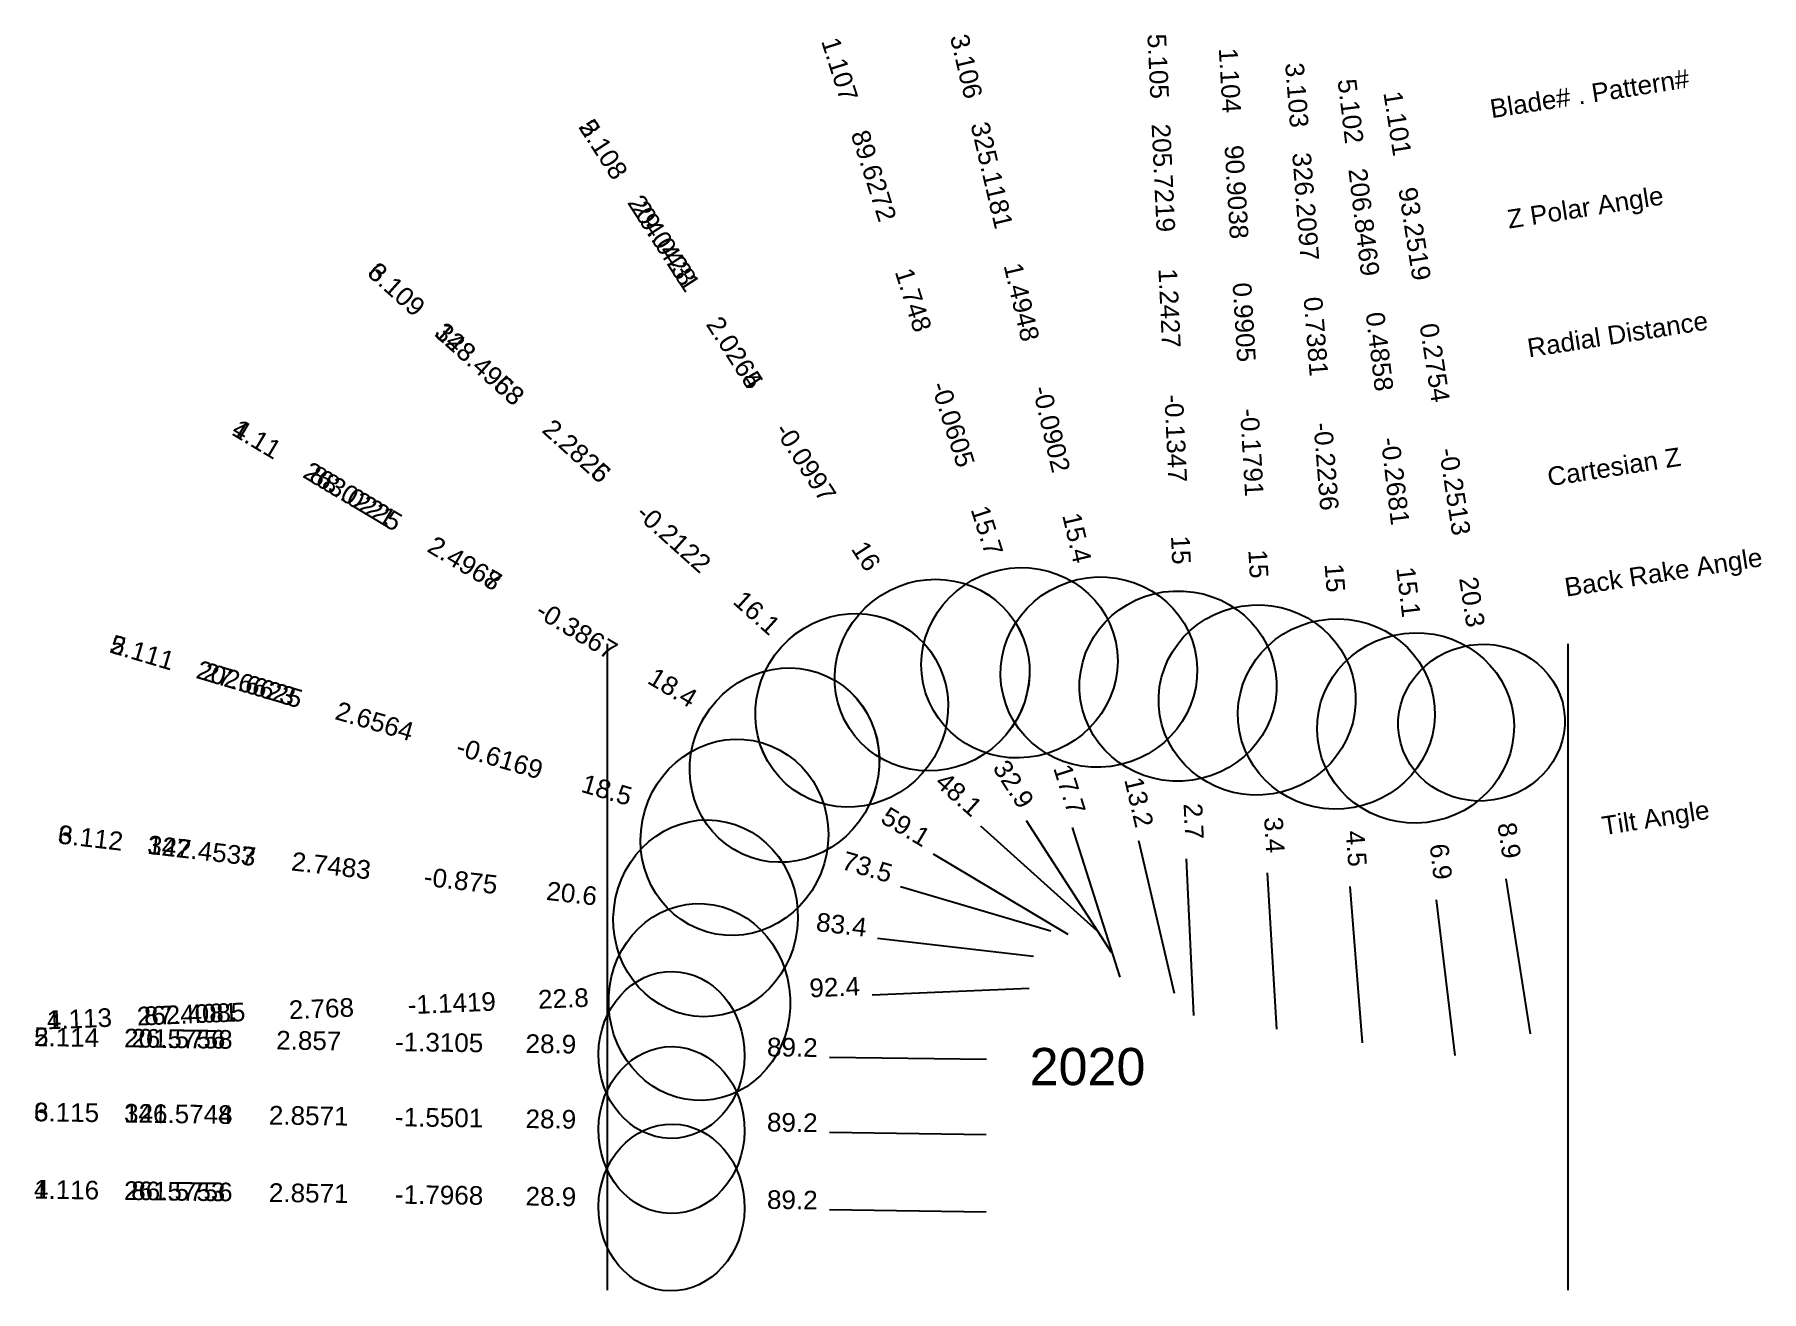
# Model space of a CAD drawing. Header units: inches. Extents: x 31.11 to 36.62, y 15.94 to 19.94.
import ezdxf
from ezdxf.enums import TextEntityAlignment as Align

# ---------------------------------------------------------------- set-up
doc = ezdxf.new("R2010")
doc.units = ezdxf.units.IN
doc.header["$MEASUREMENT"] = 0
for name, color, linetype, true_color in [('Blade_1', 30, 'Continuous', 0xff7f00), ('Blade_2', 7, 'Continuous', 0xcccc00), ('Blade_3', 7, 'Continuous', 0x00cc00), ('Blade_4', 7, 'Continuous', 0x00cccc), ('Blade_5', 7, 'Continuous', 0x0066cc), ('Blade_6', 190, 'Continuous', 0x7f00ff)]:
    doc.layers.add(name, color=color, linetype=linetype, true_color=true_color)
doc.styles.get("Standard").update_dxf_attribs({"font": 'arial.ttf'})

msp = doc.modelspace()

# ---------------------------------------------------------------- linework, layer by layer
for p, q in [((32.9375, 18), (32.9375, 15.9399)), ((36, 18), (36, 15.9399))]:
    msp.add_line(p, q)
at = {"layer": 'Blade_1'}
for p, q in [((34.4197, 17.4141), (34.5717, 16.9378)), ((33.9766, 17.3304), (34.4058, 17.0739)), ((35.0419, 17.2704), (35.0713, 16.7712)), ((35.8021, 17.2512), (35.8791, 16.7572)), ((33.783, 16.8812), (34.2825, 16.9022)), ((33.6463, 16.1962), (34.1463, 16.1892))]:
    msp.add_line(p, q, dxfattribs=at)
for centre, major_axis, ratio in [((34.252, 17.9395), (0.2991, 0.0955), 0.962688), ((35.0095, 17.8209), (0.3135, 0.0185), 0.965806), ((35.7246, 17.7487), (0.2628, 0.041), 0.938179), ((33.5032, 17.6133), (0.1611, 0.2695), 0.948668), ((33.232, 16.8581), (-0.0132, 0.3137), 0.922085), ((33.1429, 16.2032), (0.0037, 0.266), 0.875257)]:
    msp.add_ellipse(centre, major_axis=major_axis, ratio=ratio, dxfattribs=at)
at = {"layer": 'Blade_2'}
for p, q in [((34.2728, 17.4371), (34.5442, 17.0171)), ((33.8725, 17.2266), (34.3519, 17.0847)), ((33.6465, 16.6825), (34.1464, 16.6755))]:
    msp.add_line(p, q, dxfattribs=at)
for centre, major_axis, ratio in [((33.9736, 17.9003), (0.2637, 0.1704), 0.961416), ((33.3436, 17.3831), (0.0891, 0.3011), 0.948564), ((33.143, 16.6895), (0.0037, 0.266), 0.875255)]:
    msp.add_ellipse(centre, major_axis=major_axis, ratio=ratio, dxfattribs=at)
at = {"layer": 'Blade_3'}
for p, q in [((34.1278, 17.4194), (34.4998, 17.0853)), ((34.6311, 17.3729), (34.7453, 16.8861)), ((35.3052, 17.2266), (35.3445, 16.7281)), ((33.7995, 17.0616), (34.2962, 17.0042)), ((33.6463, 16.4429), (34.1463, 16.4359))]:
    msp.add_line(p, q, dxfattribs=at)
for centre, major_axis, ratio in [((34.5052, 17.9098), (0.3057, 0.0717), 0.964142), ((33.7174, 17.7878), (0.2098, 0.2337), 0.96055), ((35.2619, 17.7764), (0.313, 0.0247), 0.965711), ((33.2517, 17.125), (0.0361, 0.3119), 0.936024), ((33.1429, 16.4499), (0.0037, 0.266), 0.875264)]:
    msp.add_ellipse(centre, major_axis=major_axis, ratio=ratio, dxfattribs=at)
at = {"layer": 'Blade_4'}
for p, q in [((33.9767, 17.3304), (34.4059, 17.0739)), ((33.783, 16.8812), (34.2826, 16.9022)), ((33.6464, 16.1962), (34.1463, 16.1892))]:
    msp.add_line(p, q, dxfattribs=at)
for centre, major_axis, ratio in [((33.5033, 17.6133), (0.1611, 0.2695), 0.948666), ((33.232, 16.8581), (-0.0132, 0.3137), 0.922083), ((33.1429, 16.2032), (0.0037, 0.266), 0.875254)]:
    msp.add_ellipse(centre, major_axis=major_axis, ratio=ratio, dxfattribs=at)
at = {"layer": 'Blade_5'}
for p, q in [((34.2728, 17.4371), (34.5442, 17.0171)), ((34.7832, 17.3144), (34.8067, 16.815)), ((33.8725, 17.2266), (34.3519, 17.0848)), ((35.58, 17.1843), (35.6397, 16.6879)), ((33.6465, 16.6825), (34.1464, 16.6755))]:
    msp.add_line(p, q, dxfattribs=at)
for centre, major_axis, ratio in [((33.9735, 17.9003), (0.2637, 0.1704), 0.961415), ((34.7573, 17.8653), (0.3137, 0.0147), 0.965849), ((35.5142, 17.7319), (0.3118, 0.0375), 0.965424), ((33.3436, 17.3831), (0.0891, 0.3011), 0.948562), ((33.143, 16.6895), (0.0037, 0.266), 0.875253)]:
    msp.add_ellipse(centre, major_axis=major_axis, ratio=ratio, dxfattribs=at)
at = {"layer": 'Blade_6'}
for p, q in [((34.1278, 17.4194), (34.4999, 17.0854)), ((33.7996, 17.0616), (34.2963, 17.0042)), ((33.6464, 16.4429), (34.1463, 16.4359))]:
    msp.add_line(p, q, dxfattribs=at)
for centre, major_axis, ratio in [((33.7175, 17.7878), (0.2098, 0.2337), 0.960548), ((33.2517, 17.125), (0.0361, 0.3119), 0.936022), ((33.1429, 16.4499), (0.0037, 0.266), 0.875261)]:
    msp.add_ellipse(centre, major_axis=major_axis, ratio=ratio, dxfattribs=at)

# ---------------------------------------------------------------- texts
for s, height, p in [('Blade# . Pattern#', 0.059375, (35.7522, 19.7048)), ('Z Polar Angle', 0.059375, (35.807, 19.3528)), ('Radial Distance', 0.059375, (35.871, 18.9421)), ('Cartesian Z', 0.059375, (35.935, 18.5314)), ('Back Rake Angle', 0.059375, (35.9899, 18.1794)), ('Tilt Angle', 0.05937, (36.1084, 17.4191))]:
    msp.add_text(s, height=height, rotation=8.8586).set_placement(p, align=Align.MIDDLE_LEFT)
msp.add_text('2020', height=0.11875).set_placement((34.4688, 16.6524), align=Align.MIDDLE_CENTER)
at = {"layer": 'Blade_1'}
for s, rotation, p in [('1.107', 287.7017, (33.651, 19.8224)), ('1.104', 273.3692, (34.8933, 19.794)), ('1.101', 278.8586, (35.4276, 19.6542)), ('89.6272', 287.7017, (33.7593, 19.483)), ('90.9038', 273.3692, (34.9143, 19.4383)), ('93.2519', 278.8586, (35.4824, 19.3022)), ('1.748', 287.7017, (33.8857, 19.0871)), ('0.9905', 273.3692, (34.9387, 19.0234)), ('0.2754', 278.8586, (35.5464, 18.8915)), ('-0.0605', 287.7017, (34.0121, 18.6911)), ('-0.1791', 273.3692, (34.9631, 18.6085)), ('1.11', 329.139, (31.8066, 18.6272)), ('-0.2513', 278.8586, (35.6104, 18.4809)), ('88.0221', 329.139, (32.1124, 18.4444)), ('15.7', 287.7017, (34.1204, 18.3518)), ('2.4968', 329.139, (32.4691, 18.2312)), ('15', 273.3692, (34.984, 18.2529)), ('20.3', 278.8586, (35.6653, 18.1289)), ('-0.3867', 329.139, (32.8259, 18.018)), ('18.4', 329.139, (33.1317, 17.8353)), ('17.7', 287.7017, (34.3835, 17.5272)), ('59.1', 329.139, (33.8747, 17.3913)), ('3.4', 273.3692, (35.0349, 17.3889)), ('8.9', 278.8586, (35.7838, 17.3685)), ('22.8', 2.4019, (32.7996, 16.84)), ('92.4', 2.4019, (33.6643, 16.8762)), ('87.4081', 2.4019, (31.6131, 16.7902)), ('2.768', 2.4019, (32.0284, 16.8076)), ('-1.1419', 2.4019, (32.4437, 16.825)), ('1.113', 2.4019, (31.2572, 16.7753)), ('1.116', 359.2029, (31.2146, 16.23)), ('86.5753', 359.2029, (31.5708, 16.2251)), ('2.8571', 359.2029, (31.9864, 16.2193)), ('-1.7968', 359.2029, (32.402, 16.2135)), ('28.9', 359.2029, (32.7582, 16.2086)), ('89.2', 359.2029, (33.5276, 16.1978))]:
    msp.add_text(s, height=0.05937, rotation=rotation, dxfattribs=at).set_placement(p, align=Align.CENTER)
at = {"layer": 'Blade_2'}
for s, rotation, p in [('2.108', 302.8658, (32.901, 19.5604)), ('29.0428', 302.8658, (33.0943, 19.2612)), ('2.0264', 302.8658, (33.3198, 18.9121)), ('-0.0997', 302.8658, (33.5454, 18.563)), ('16', 302.8658, (33.7387, 18.2638)), ('2.111', 343.5166, (31.4484, 17.9439)), ('27.6623', 343.5166, (31.79, 17.8428)), ('2.6564', 343.5166, (32.1885, 17.7249)), ('-0.6169', 343.5166, (32.5871, 17.607)), ('32.9', 302.8658, (34.2084, 17.5368)), ('18.5', 343.5166, (32.9287, 17.5059)), ('73.5', 343.5166, (33.7586, 17.2603)), ('2.114', 359.2029, (31.2147, 16.7163)), ('26.5756', 359.2029, (31.5709, 16.7114)), ('2.857', 359.2029, (31.9865, 16.7056)), ('-1.3105', 359.2029, (32.4021, 16.6998)), ('28.9', 359.2029, (32.7583, 16.6949)), ('89.2', 359.2029, (33.5278, 16.6841))]:
    msp.add_text(s, height=0.05937, rotation=rotation, dxfattribs=at).set_placement(p, align=Align.CENTER)
at = {"layer": 'Blade_3'}
for s, rotation, p in [('3.106', 283.1992, (34.0539, 19.8341)), ('3.103', 274.505, (35.1067, 19.7468)), ('325.1181', 283.1992, (34.1352, 19.4872)), ('326.2097', 274.505, (35.1347, 19.3916)), ('3.109', 318.0832, (32.2467, 19.1082)), ('1.4948', 283.1992, (34.2301, 19.0826)), ('0.7381', 274.505, (35.1673, 18.9773)), ('323.4958', 318.0832, (32.5117, 18.8702)), ('-0.0902', 283.1992, (34.325, 18.678)), ('2.2826', 318.0832, (32.821, 18.5925)), ('-0.2236', 274.505, (35.2, 18.563)), ('-0.2122', 318.0832, (33.1303, 18.3149)), ('15.4', 283.1992, (34.4064, 18.3311)), ('15', 274.505, (35.2279, 18.2078)), ('16.1', 318.0832, (33.3954, 18.0769)), ('48.1', 318.0832, (34.0394, 17.4987)), ('13.2', 283.1992, (34.604, 17.4885)), ('3.112', 353.4038, (31.2883, 17.352)), ('4.5', 274.505, (35.2959, 17.345)), ('322.4533', 353.4038, (31.6422, 17.3111)), ('2.7483', 353.4038, (32.055, 17.2634)), ('-0.875', 353.4038, (32.4679, 17.2156)), ('20.6', 353.4038, (32.8218, 17.1747)), ('83.4', 353.4038, (33.6816, 17.0753)), ('3.115', 359.2029, (31.2146, 16.4767)), ('321.5744', 359.2029, (31.5708, 16.4718)), ('2.8571', 359.2029, (31.9864, 16.466)), ('-1.5501', 359.2029, (32.402, 16.4602)), ('28.9', 359.2029, (32.7582, 16.4553)), ('89.2', 359.2029, (33.5276, 16.4445))]:
    msp.add_text(s, height=0.05937, rotation=rotation, dxfattribs=at).set_placement(p, align=Align.CENTER)
at = {"layer": 'Blade_4'}
for s, rotation, p in [('4.11', 329.1396, (31.8066, 18.6271)), ('263.0225', 329.1396, (32.1124, 18.4444)), ('2.4967', 329.1396, (32.4692, 18.2312)), ('-0.3867', 329.1396, (32.826, 18.018)), ('18.4', 329.1396, (33.1318, 17.8353)), ('59.1', 329.1396, (33.8747, 17.3913)), ('22.8', 2.4018, (32.7996, 16.84)), ('92.4', 2.4018, (33.6644, 16.8762)), ('262.4085', 2.4018, (31.6132, 16.7902)), ('2.768', 2.4018, (32.0284, 16.8076)), ('-1.1419', 2.4018, (32.4437, 16.825)), ('4.113', 2.4018, (31.2572, 16.7753)), ('4.116', 359.2029, (31.2146, 16.23)), ('261.5756', 359.2029, (31.5708, 16.2251)), ('2.8571', 359.2029, (31.9864, 16.2193)), ('-1.7968', 359.2029, (32.402, 16.2135)), ('28.9', 359.2029, (32.7582, 16.2086)), ('89.2', 359.2029, (33.5277, 16.1978))]:
    msp.add_text(s, height=0.05937, rotation=rotation, dxfattribs=at).set_placement(p, align=Align.CENTER)
at = {"layer": 'Blade_5'}
for s, rotation, p in [('5.105', 272.6923, (34.6645, 19.8396)), ('5.102', 276.8586, (35.2781, 19.6943)), ('5.108', 302.8667, (32.9009, 19.5604)), ('205.7219', 272.6923, (34.6812, 19.4838)), ('206.8469', 276.8586, (35.3207, 19.3406)), ('204.0431', 302.8667, (33.0943, 19.2612)), ('1.2427', 272.6923, (34.7007, 19.0686)), ('0.4858', 276.8586, (35.3703, 18.9279)), ('2.0265', 302.8667, (33.3198, 18.9121)), ('-0.1347', 272.6923, (34.7203, 18.6534)), ('-0.0997', 302.8667, (33.5454, 18.563)), ('-0.2681', 276.8586, (35.42, 18.5153)), ('15', 272.6923, (34.737, 18.2976)), ('16', 302.8667, (33.7387, 18.2638)), ('15.1', 276.8586, (35.4625, 18.1616)), ('5.111', 343.5168, (31.4483, 17.9439)), ('202.6625', 343.5168, (31.79, 17.8428)), ('2.6564', 343.5168, (32.1885, 17.7249)), ('-0.6169', 343.5168, (32.587, 17.607)), ('32.9', 302.8667, (34.2084, 17.5368)), ('18.5', 343.5168, (32.9287, 17.5059)), ('2.7', 272.6923, (34.7777, 17.433)), ('73.5', 343.5168, (33.7586, 17.2603)), ('6.9', 276.8586, (35.5659, 17.3022)), ('5.114', 359.2029, (31.2147, 16.7163)), ('201.5758', 359.2029, (31.5709, 16.7114)), ('2.857', 359.2029, (31.9865, 16.7056)), ('-1.3105', 359.2029, (32.4021, 16.6998)), ('28.9', 359.2029, (32.7583, 16.6949)), ('89.2', 359.2029, (33.5277, 16.6841))]:
    msp.add_text(s, height=0.05937, rotation=rotation, dxfattribs=at).set_placement(p, align=Align.CENTER)
at = {"layer": 'Blade_6'}
for s, rotation, p in [('6.109', 318.0844, (32.2467, 19.1082)), ('148.4963', 318.0844, (32.5118, 18.8702)), ('2.2825', 318.0844, (32.8211, 18.5925)), ('-0.2122', 318.0844, (33.1303, 18.3149)), ('16.1', 318.0844, (33.3954, 18.0769)), ('48.1', 318.0844, (34.0395, 17.4987)), ('6.112', 353.4039, (31.2883, 17.352)), ('147.4537', 353.4039, (31.6422, 17.3111)), ('2.7483', 353.4039, (32.0551, 17.2634)), ('-0.875', 353.4039, (32.4679, 17.2156)), ('20.6', 353.4039, (32.8218, 17.1747)), ('83.4', 353.4039, (33.6816, 17.0753)), ('6.115', 359.2029, (31.2146, 16.4767)), ('146.5748', 359.2029, (31.5708, 16.4718)), ('2.8571', 359.2029, (31.9864, 16.466)), ('-1.5501', 359.2029, (32.402, 16.4602)), ('28.9', 359.2029, (32.7582, 16.4553)), ('89.2', 359.2029, (33.5276, 16.4445))]:
    msp.add_text(s, height=0.05937, rotation=rotation, dxfattribs=at).set_placement(p, align=Align.CENTER)

doc.saveas('drawing.dxf')
